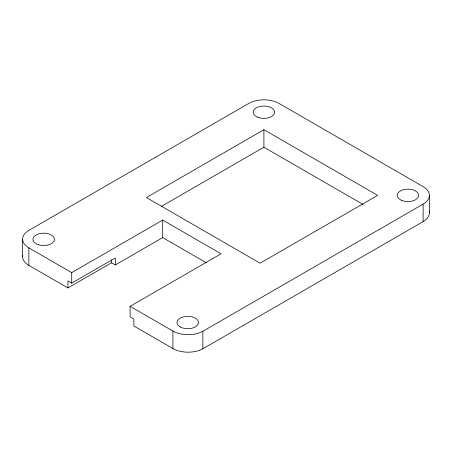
<?xml version="1.0" encoding="UTF-8"?>
<svg xmlns="http://www.w3.org/2000/svg" width="452" height="452" viewBox="0 0 452 452"><rect width="100%" height="100%" fill="white"/><g stroke="black" fill="none" stroke-linecap="round" stroke-linejoin="round"><path stroke-width="0.68" d="M263.906 129.701L146.397 197.547L260.115 263.205L377.629 195.36L263.906 129.701L263.906 147.211L161.618 206.27M423.117 221.621L423.117 204.112A21.442 12.379 0 0 0 423.117 186.608L279.07 103.44A21.442 12.379 0 0 0 248.747 103.44L28.504 230.593A21.453 12.385 0 0 0 28.883 247.888L71.715 272.618L162.697 220.09L221.073 253.792L130.097 306.32L130.097 316.824L133.882 319.016L133.882 326.016L172.93 348.56A21.453 12.385 0 0 0 202.875 348.78L423.117 221.621A21.442 12.379 0 0 0 429.219 211.253M67.924 287.935L67.924 280.935L71.715 283.121L115.311 257.951L115.311 264.957L111.52 262.77L67.924 287.935L28.883 265.392A21.453 12.385 0 0 1 22.741 255.205M115.311 264.957L162.697 237.599L206.479 262.878M130.097 306.32L172.93 331.05A21.453 12.385 0 0 0 202.875 331.271L423.117 204.112M263.906 147.211L362.956 204.394M429.4 195.36L429.4 212.869M202.875 331.271L202.875 348.78M172.93 331.05L172.93 348.56M162.697 220.09L162.697 237.599M111.52 259.968L111.52 262.77M71.715 272.618L71.715 283.121M28.883 247.888L28.883 265.392M22.6 239.283L22.6 256.792M38.301 244.713A10.724 6.192 0 0 0 54.387 239.351A10.724 6.192 0 0 0 38.301 233.989A10.724 6.192 0 0 0 38.301 244.713M257.357 117.096A10.724 6.192 0 0 0 274.533 113.023A10.724 6.192 0 0 0 259.832 106.469A10.724 6.192 0 0 0 257.357 117.096M401.291 200.208A10.724 6.192 0 0 0 418.563 196.27A10.724 6.192 0 0 0 404.02 189.603A10.724 6.192 0 0 0 401.291 200.208M180.133 326.892A10.724 6.192 0 0 0 198.072 324.118A10.724 6.192 0 0 0 184.936 316.536A10.724 6.192 0 0 0 180.133 326.892"/></g></svg>
